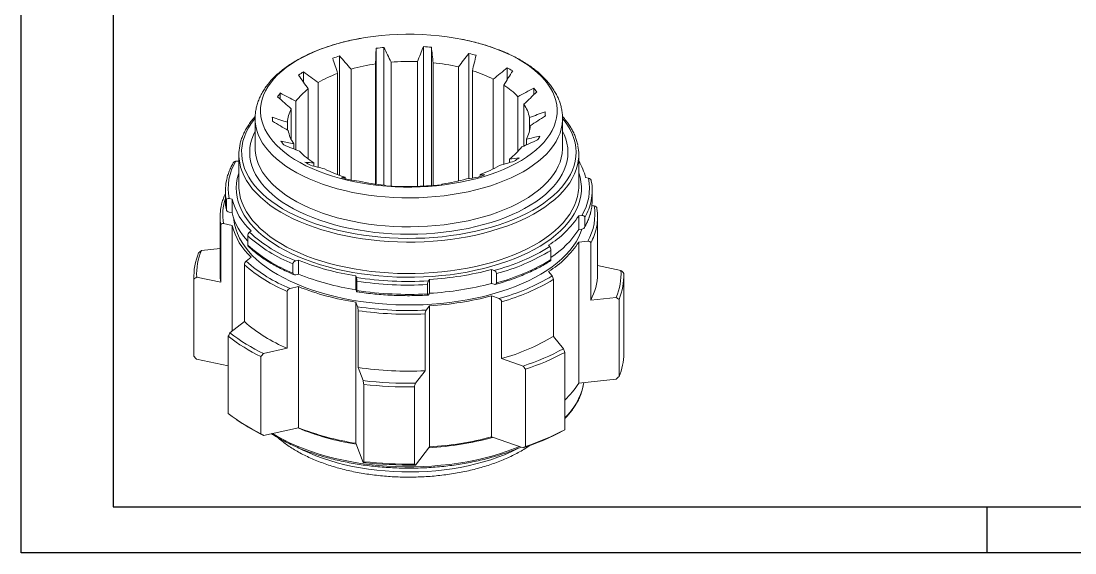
# Model space of a CAD drawing. Header units: millimetres. Extents: x 2521 to 2789, y 1164 to 1354.
# Drawn here: x 2520.6 to 2667.1, y 1164.3 to 1238.2 of the extents above; entities that cross this region are included whole.
import ezdxf

# ---------------------------------------------------------------- set-up
doc = ezdxf.new("R2010")
doc.units = ezdxf.units.MM
doc.linetypes.add('ACAD_ISO05W100', pattern=[33, 24, -3, 0, -3, 0, -3])
doc.layers.add('AM_BOR', color=2, linetype='ACAD_ISO05W100', lineweight=35)

# ---------------------------------------------------------------- blocks, each defined once
blk = doc.blocks.new('A3 ZTL')
for p, q in [((19.57, 280.82), (19.57, 9.78)), ((19.57, 9.78), (401.17, 9.78))]:
    blk.add_line(p, q)
at = {"layer": 'AM_BOR', "color": 135, "linetype": 'Continuous', "lineweight": 25}
for p, q in [((0, 0), (0, 290.61)), ((410.96, 0), (0, 0))]:
    blk.add_line(p, q, dxfattribs=at)
at = {"layer": 'AM_BOR', "color": 135, "lineweight": 25}
blk.add_line((205.48, 9.78), (205.48, 0), dxfattribs=at)

msp = doc.modelspace()

# ---------------------------------------------------------------- linework, layer by layer
at = {"color": 7, "linetype": 'Continuous', "lineweight": 15}
for p, q in [((2569.937, 1215.544), (2569.937, 1234.448)), ((2571.036, 1215.406), (2571.036, 1234.57)), ((2576.514, 1215.284), (2576.514, 1234.678)), ((2577.629, 1215.334), (2577.629, 1234.599)), ((2582.848, 1216.323), (2582.848, 1233.735)), ((2564.86, 1216.776), (2564.86, 1233.382)), ((2569.862, 1232.271), (2569.862, 1215.555)), ((2572.013, 1215.267), (2572.013, 1232.51)), ((2575.691, 1232.582), (2575.691, 1215.244)), ((2577.871, 1215.34), (2577.871, 1232.428)), ((2559.846, 1229.736), (2559.846, 1231.178)), ((2564.59, 1230.952), (2564.59, 1216.874)), ((2566.453, 1216.134), (2566.453, 1231.555)), ((2581.375, 1231.848), (2581.375, 1215.978)), ((2583.322, 1216.4), (2583.322, 1231.319)), ((2588.173, 1230.075), (2588.173, 1231.733)), ((2561.863, 1217.902), (2561.863, 1229.679)), ((2586.23, 1230.156), (2586.23, 1217.67)), ((2587.707, 1218.319), (2587.707, 1229.316)), ((2556.597, 1227.368), (2556.597, 1228.223)), ((2560.513, 1228.783), (2560.513, 1219.043)), ((2591.848, 1227.967), (2591.848, 1228.914)), ((2558.795, 1220.324), (2558.795, 1227.107)), ((2589.668, 1227.712), (2589.668, 1220.114)), ((2590.498, 1220.858), (2590.498, 1226.662)), ((2558.122, 1226.028), (2558.122, 1221.798)), ((2593.43, 1225.011), (2593.43, 1225.618)), ((2553.115, 1224.655), (2553.115, 1220.626)), ((2557.621, 1223.066), (2557.621, 1224.149)), ((2591.275, 1224.809), (2591.275, 1223.017)), ((2595.865, 1220.626), (2595.865, 1224.655)), ((2558.481, 1220.451), (2558.481, 1221.164)), ((2590.858, 1221.798), (2590.858, 1221.017)), ((2550.865, 1219.661), (2550.865, 1215.29)), ((2598.115, 1215.29), (2598.115, 1219.661)), ((2550.447, 1218.726), (2550.865, 1218.769)), ((2561.273, 1218.057), (2561.273, 1218.509)), ((2588.467, 1219.043), (2588.467, 1218.54)), ((2565.658, 1216.305), (2565.658, 1216.507)), ((2584.389, 1216.874), (2584.389, 1216.618)), ((2599.466, 1216.375), (2599.071, 1216.457)), ((2548.99, 1214.647), (2548.99, 1213.361)), ((2549.12, 1212.036), (2549.12, 1213.322)), ((2549.514, 1213.562), (2549.909, 1213.48)), ((2549.909, 1213.48), (2549.909, 1211.552)), ((2599.99, 1213.361), (2599.99, 1214.647)), ((2600.252, 1212.549), (2599.948, 1212.611)), ((2548.24, 1210.983), (2548.24, 1203.075)), ((2549.909, 1211.552), (2549.514, 1211.633)), ((2598.532, 1211.211), (2598.115, 1211.168)), ((2598.115, 1211.168), (2598.115, 1209.24)), ((2598.948, 1209.646), (2598.948, 1210.932)), ((2600.74, 1203.075), (2600.74, 1210.983)), ((2548.337, 1201.911), (2548.337, 1209.819)), ((2548.728, 1210.059), (2549.909, 1209.816)), ((2549.909, 1209.816), (2549.909, 1195.115)), ((2552.33, 1208.87), (2552.568, 1209.052)), ((2598.115, 1209.24), (2598.532, 1209.282)), ((2552.094, 1207.081), (2552.094, 1208.367)), ((2599.363, 1207.631), (2598.115, 1207.504)), ((2598.115, 1207.504), (2598.115, 1187.896)), ((2599.775, 1199.444), (2599.775, 1207.352)), ((2545.669, 1206.346), (2548.24, 1206.608)), ((2594.082, 1206.867), (2593.914, 1207.069)), ((2594.249, 1205.059), (2594.249, 1206.345)), ((2551.859, 1204.843), (2552.568, 1205.387)), ((2558.371, 1203.185), (2558.371, 1204.47)), ((2558.76, 1204.878), (2559.152, 1204.964)), ((2559.152, 1204.964), (2559.152, 1203.036)), ((2551.625, 1196.434), (2551.625, 1204.341)), ((2559.152, 1203.036), (2558.76, 1202.949)), ((2586.332, 1203.556), (2585.978, 1203.678)), ((2585.978, 1203.678), (2585.978, 1201.749)), ((2586.684, 1201.827), (2586.684, 1203.113)), ((2594.415, 1202.802), (2593.914, 1203.404)), ((2603.988, 1203.549), (2600.74, 1204.219)), ((2544.602, 1202.754), (2544.602, 1192.018)), ((2544.612, 1191.622), (2544.612, 1202.358)), ((2544.992, 1202.601), (2548.337, 1201.911)), ((2567.194, 1202.586), (2567.112, 1202.801)), ((2567.112, 1202.801), (2567.112, 1200.872)), ((2567.276, 1200.764), (2567.276, 1202.05)), ((2577.063, 1200.295), (2577.063, 1201.581)), ((2577.221, 1202.105), (2577.379, 1202.308)), ((2577.379, 1202.308), (2577.379, 1200.38)), ((2585.978, 1201.749), (2586.332, 1201.627)), ((2594.581, 1194.374), (2594.581, 1202.281)), ((2604.377, 1192.018), (2604.377, 1202.754)), ((2557.595, 1192.728), (2557.595, 1200.635)), ((2557.982, 1201.042), (2559.152, 1201.3)), ((2559.152, 1201.3), (2559.152, 1181.692)), ((2567.112, 1200.872), (2567.194, 1200.657)), ((2577.379, 1200.38), (2577.221, 1200.176)), ((2587.035, 1199.648), (2585.978, 1200.013)), ((2585.978, 1200.013), (2585.978, 1180.406)), ((2567.358, 1198.494), (2567.112, 1199.136)), ((2567.112, 1199.136), (2567.112, 1179.529)), ((2576.906, 1198.036), (2577.379, 1198.644)), ((2577.379, 1198.644), (2577.379, 1179.036)), ((2587.384, 1191.299), (2587.384, 1199.206)), ((2603.311, 1199.804), (2599.775, 1199.444)), ((2603.712, 1188.787), (2603.712, 1199.523)), ((2567.44, 1190.052), (2567.44, 1197.96)), ((2576.75, 1189.606), (2576.75, 1197.513)), ((2549.619, 1194.892), (2551.625, 1196.434)), ((2549.392, 1183.66), (2549.392, 1194.396)), ((2595.999, 1192.668), (2594.581, 1194.374)), ((2554.283, 1191.997), (2557.595, 1192.728)), ((2544.602, 1192.018), (2544.612, 1191.622)), ((2549.392, 1190.315), (2544.992, 1191.222)), ((2553.907, 1180.857), (2553.907, 1191.593)), ((2590.378, 1190.266), (2587.384, 1191.299)), ((2596.16, 1181.417), (2596.16, 1192.153)), ((2568.139, 1188.231), (2567.44, 1190.052)), ((2590.718, 1179.091), (2590.718, 1189.827)), ((2575.411, 1187.883), (2576.75, 1189.606)), ((2598.115, 1187.896), (2603.311, 1188.425)), ((2568.218, 1176.967), (2568.218, 1187.703)), ((2575.259, 1176.63), (2575.259, 1187.366)), ((2550.599, 1182.769), (2550.899, 1182.563)), ((2559.152, 1181.692), (2554.283, 1180.618)), ((2567.112, 1179.529), (2568.139, 1176.852)), ((2585.978, 1180.406), (2590.378, 1178.887)), ((2577.379, 1179.036), (2575.411, 1176.504))]:
    msp.add_line(p, q, dxfattribs=at)
at = {"color": 7, "linetype": 'Continuous', "lineweight": 15, "flags": 128}
for points in [[(2564.864, 1216.374), (2563.857, 1216.667), (2562.882, 1216.988), (2561.945, 1217.337), (2561.047, 1217.713), (2560.191, 1218.114), (2559.38, 1218.538), (2558.616, 1218.986), (2557.903, 1219.455), (2557.242, 1219.944), (2556.635, 1220.451), (2556.084, 1220.975), (2555.591, 1221.515), (2555.158, 1222.067), (2554.785, 1222.631), (2554.475, 1223.205), (2554.227, 1223.787), (2554.043, 1224.375), (2553.924, 1224.968), (2553.869, 1225.563), (2553.879, 1226.159), (2553.954, 1226.754), (2554.093, 1227.345), (2554.297, 1227.932), (2554.564, 1228.511), (2554.894, 1229.083), (2555.286, 1229.643), (2555.738, 1230.192), (2556.249, 1230.726), (2556.817, 1231.245), (2557.441, 1231.747), (2558.119, 1232.23), (2558.848, 1232.693), (2559.626, 1233.133), (2560.452, 1233.551), (2561.321, 1233.944), (2562.232, 1234.312), (2563.181, 1234.652), (2564.166, 1234.965), (2565.183, 1235.248), (2566.23, 1235.502), (2567.303, 1235.726), (2568.398, 1235.917), (2569.512, 1236.077), (2570.642, 1236.205), (2571.785, 1236.3), (2572.935, 1236.361), (2574.091, 1236.389), (2575.248, 1236.384), (2576.402, 1236.346), (2577.551, 1236.274), (2578.69, 1236.169), (2579.815, 1236.031), (2580.924, 1235.861), (2582.013, 1235.66), (2583.078, 1235.427), (2584.116, 1235.164), (2585.123, 1234.871), (2586.097, 1234.55), (2587.035, 1234.2), (2587.933, 1233.825), (2588.789, 1233.424), (2589.6, 1232.999), (2590.363, 1232.551), (2591.077, 1232.082), (2591.738, 1231.593), (2592.345, 1231.086), (2592.896, 1230.562), (2593.389, 1230.023), (2593.822, 1229.471), (2594.195, 1228.906), (2594.505, 1228.332), (2594.753, 1227.75), (2594.937, 1227.162), (2595.056, 1226.569), (2595.111, 1225.974), (2595.101, 1225.378), (2595.026, 1224.784), (2594.887, 1224.192), (2594.683, 1223.606), (2594.416, 1223.026), (2594.086, 1222.455), (2593.694, 1221.894), (2593.242, 1221.346), (2592.731, 1220.811), (2592.163, 1220.292), (2591.539, 1219.791), (2590.861, 1219.308), (2590.132, 1218.845), (2589.353, 1218.404), (2588.528, 1217.986), (2587.659, 1217.593), (2586.748, 1217.226), (2585.799, 1216.885), (2584.814, 1216.573), (2583.797, 1216.289), (2582.75, 1216.035), (2581.677, 1215.812), (2580.582, 1215.62), (2579.468, 1215.46), (2578.337, 1215.333), (2577.195, 1215.238), (2576.045, 1215.176), (2574.889, 1215.148), (2573.732, 1215.153), (2572.578, 1215.192), (2571.429, 1215.264), (2570.29, 1215.369), (2569.165, 1215.506), (2568.056, 1215.676), (2566.967, 1215.878), (2565.902, 1216.111), (2564.864, 1216.374)], [(2598.548, 1209.285), (2598.368, 1208.782), (2598.084, 1208.152), (2597.738, 1207.531), (2597.33, 1206.919), (2596.861, 1206.32), (2596.333, 1205.733), (2595.748, 1205.161), (2595.105, 1204.606), (2594.409, 1204.068), (2593.659, 1203.55), (2592.858, 1203.052), (2592.009, 1202.575), (2591.114, 1202.123), (2590.174, 1201.694), (2589.192, 1201.291), (2588.172, 1200.914), (2587.116, 1200.565), (2586.025, 1200.245), (2584.905, 1199.954), (2583.756, 1199.693), (2582.584, 1199.462), (2581.389, 1199.263), (2580.177, 1199.096), (2578.949, 1198.962), (2577.709, 1198.86), (2576.461, 1198.791), (2575.208, 1198.755), (2573.953, 1198.753), (2572.699, 1198.784), (2571.45, 1198.848), (2570.209, 1198.945), (2568.979, 1199.075), (2567.764, 1199.237), (2566.567, 1199.432), (2565.391, 1199.657), (2564.239, 1199.914), (2563.114, 1200.201), (2562.02, 1200.517), (2560.958, 1200.862), (2559.932, 1201.235), (2558.945, 1201.634), (2557.999, 1202.059), (2557.097, 1202.509), (2556.241, 1202.982), (2555.433, 1203.476), (2554.676, 1203.992), (2553.972, 1204.527), (2553.321, 1205.08), (2552.727, 1205.65), (2552.191, 1206.234), (2551.714, 1206.832), (2551.297, 1207.442), (2550.942, 1208.062), (2550.649, 1208.69), (2550.419, 1209.326), (2550.254, 1209.967), (2550.152, 1210.611), (2550.137, 1210.764)], [(2548.337, 1201.911), (2548.262, 1202.515), (2548.24, 1203.075)], [(2598.741, 1187.541), (2598.745, 1187.559), (2598.811, 1187.967)]]:
    msp.add_lwpolyline(points, dxfattribs=at)
at = {"color": 8, "linetype": 'Continuous', "lineweight": 15, "flags": 128}
for points in [[(2553.102, 1224.678), (2553.014, 1224.57), (2552.574, 1223.98), (2552.195, 1223.379), (2551.878, 1222.768), (2551.624, 1222.15), (2551.434, 1221.525), (2551.308, 1220.896), (2551.246, 1220.265), (2551.25, 1219.633), (2551.318, 1219.002), (2551.451, 1218.373), (2551.648, 1217.749), (2551.909, 1217.131), (2552.232, 1216.521), (2552.618, 1215.921), (2553.065, 1215.332), (2553.571, 1214.757), (2554.136, 1214.195), (2554.757, 1213.65), (2555.434, 1213.123), (2556.163, 1212.614), (2556.944, 1212.126), (2557.773, 1211.66), (2558.649, 1211.218), (2559.57, 1210.799), (2560.532, 1210.406), (2561.532, 1210.04), (2562.569, 1209.702), (2563.639, 1209.392)], [(2564.514, 1214.919), (2563.488, 1215.217), (2562.495, 1215.543), (2561.539, 1215.897), (2560.622, 1216.278), (2559.747, 1216.684), (2558.917, 1217.115), (2558.134, 1217.568), (2557.4, 1218.043), (2556.719, 1218.538), (2556.092, 1219.051), (2555.52, 1219.582), (2555.006, 1220.128), (2554.552, 1220.687), (2554.158, 1221.259), (2553.825, 1221.841), (2553.556, 1222.432), (2553.349, 1223.029), (2553.208, 1223.631), (2553.13, 1224.237), (2553.115, 1224.662)], [(2563.639, 1209.392), (2564.74, 1209.112), (2565.867, 1208.862), (2567.019, 1208.643), (2568.191, 1208.456), (2569.381, 1208.301), (2570.585, 1208.178), (2571.8, 1208.089), (2573.023, 1208.032), (2574.249, 1208.009), (2575.477, 1208.019), (2576.701, 1208.063), (2577.919, 1208.139), (2579.128, 1208.249), (2580.324, 1208.391), (2581.504, 1208.566), (2582.664, 1208.773), (2583.801, 1209.011), (2584.913, 1209.279), (2585.995, 1209.577), (2587.045, 1209.904), (2588.06, 1210.26), (2589.038, 1210.642), (2589.975, 1211.05), (2590.868, 1211.484), (2591.716, 1211.941), (2592.516, 1212.42), (2593.266, 1212.921), (2593.964, 1213.441), (2594.607, 1213.979), (2595.194, 1214.535), (2595.723, 1215.105), (2596.194, 1215.689), (2596.603, 1216.285), (2596.952, 1216.891), (2597.237, 1217.506), (2597.459, 1218.128), (2597.617, 1218.755), (2597.711, 1219.385), (2597.74, 1220.017), (2597.704, 1220.649), (2597.603, 1221.279), (2597.438, 1221.905), (2597.209, 1222.527), (2596.917, 1223.141), (2596.562, 1223.746), (2596.146, 1224.34), (2595.875, 1224.682)], [(2595.865, 1224.661), (2595.862, 1224.467), (2595.809, 1223.861), (2595.692, 1223.258), (2595.51, 1222.658), (2595.265, 1222.065), (2594.956, 1221.479), (2594.585, 1220.904), (2594.154, 1220.339), (2593.662, 1219.788), (2593.112, 1219.251), (2592.506, 1218.731), (2591.845, 1218.229), (2591.131, 1217.746), (2590.367, 1217.285), (2589.555, 1216.845), (2588.696, 1216.43), (2587.795, 1216.039), (2586.853, 1215.675), (2585.874, 1215.338), (2584.86, 1215.029), (2583.815, 1214.749), (2582.741, 1214.5), (2581.642, 1214.281), (2580.522, 1214.094), (2579.383, 1213.939), (2578.229, 1213.816), (2577.064, 1213.726), (2575.891, 1213.67), (2574.714, 1213.647), (2573.536, 1213.657), (2572.361, 1213.701), (2571.193, 1213.778), (2570.035, 1213.888), (2568.89, 1214.031), (2567.762, 1214.206), (2566.654, 1214.413), (2565.571, 1214.651), (2564.514, 1214.919)], [(2564.164, 1209.905), (2563.12, 1210.207), (2562.109, 1210.539), (2561.135, 1210.898), (2560.199, 1211.284), (2559.306, 1211.695), (2558.457, 1212.13), (2557.655, 1212.589), (2556.902, 1213.069), (2556.201, 1213.57), (2555.554, 1214.089), (2554.962, 1214.626), (2554.428, 1215.178), (2553.952, 1215.745), (2553.537, 1216.323), (2553.183, 1216.913), (2552.891, 1217.512), (2552.663, 1218.118), (2552.499, 1218.729), (2552.4, 1219.344), (2552.365, 1219.961), (2552.395, 1220.578), (2552.49, 1221.193), (2552.649, 1221.805), (2552.873, 1222.411), (2553.115, 1222.925)], [(2595.865, 1222.925), (2596.088, 1222.454), (2596.316, 1221.848), (2596.481, 1221.237), (2596.58, 1220.622), (2596.615, 1220.005), (2596.585, 1219.388), (2596.49, 1218.773), (2596.33, 1218.161), (2596.107, 1217.555), (2595.82, 1216.956), (2595.47, 1216.365), (2595.059, 1215.786), (2594.588, 1215.218), (2594.058, 1214.665), (2593.47, 1214.127), (2592.827, 1213.606), (2592.129, 1213.104), (2591.38, 1212.623), (2590.582, 1212.162), (2589.736, 1211.725), (2588.846, 1211.312), (2587.914, 1210.925), (2586.942, 1210.564), (2585.933, 1210.23), (2584.891, 1209.925), (2583.819, 1209.65), (2582.719, 1209.405), (2581.595, 1209.191), (2580.45, 1209.009), (2579.288, 1208.859), (2578.112, 1208.741), (2576.925, 1208.657), (2575.731, 1208.606), (2574.533, 1208.588), (2573.335, 1208.603), (2572.14, 1208.652), (2570.953, 1208.734), (2569.776, 1208.849), (2568.612, 1208.997), (2567.466, 1209.177), (2566.34, 1209.389), (2565.239, 1209.632), (2564.164, 1209.905)], [(2553.115, 1220.626), (2553.13, 1220.207), (2553.208, 1219.602), (2553.349, 1218.999), (2553.556, 1218.402), (2553.825, 1217.811), (2554.158, 1217.229), (2554.552, 1216.658), (2555.006, 1216.098), (2555.52, 1215.552), (2556.092, 1215.022), (2556.719, 1214.508), (2557.4, 1214.013), (2558.134, 1213.538), (2558.917, 1213.085), (2559.747, 1212.655), (2560.622, 1212.248), (2561.539, 1211.868), (2562.495, 1211.514), (2563.488, 1211.187), (2564.514, 1210.889)], [(2564.514, 1210.889), (2565.571, 1210.621), (2566.654, 1210.383), (2567.762, 1210.176), (2568.89, 1210.001), (2570.035, 1209.859), (2571.193, 1209.749), (2572.361, 1209.672), (2573.536, 1209.628), (2574.714, 1209.617), (2575.891, 1209.641), (2577.064, 1209.697), (2578.229, 1209.787), (2579.383, 1209.909), (2580.522, 1210.064), (2581.642, 1210.251), (2582.741, 1210.47), (2583.815, 1210.72), (2584.86, 1210.999), (2585.874, 1211.308), (2586.853, 1211.645), (2587.795, 1212.01), (2588.696, 1212.4), (2589.555, 1212.816), (2590.367, 1213.255), (2591.131, 1213.717), (2591.845, 1214.199), (2592.506, 1214.701), (2593.112, 1215.222), (2593.662, 1215.758), (2594.154, 1216.31), (2594.585, 1216.874), (2594.956, 1217.45), (2595.265, 1218.035), (2595.51, 1218.629), (2595.692, 1219.228), (2595.809, 1219.832), (2595.862, 1220.438), (2595.865, 1220.626)], [(2563.464, 1208.9), (2562.386, 1209.212), (2561.341, 1209.553), (2560.331, 1209.921), (2559.361, 1210.316), (2558.432, 1210.736), (2557.547, 1211.182), (2556.709, 1211.65), (2555.919, 1212.14), (2555.18, 1212.651), (2554.494, 1213.181), (2553.863, 1213.729), (2553.289, 1214.293), (2552.772, 1214.872), (2552.315, 1215.464), (2551.919, 1216.067), (2551.585, 1216.681), (2551.313, 1217.302), (2551.105, 1217.93), (2550.974, 1218.494)], [(2598.002, 1218.471), (2597.948, 1218.217), (2597.769, 1217.586), (2597.526, 1216.962), (2597.22, 1216.344), (2596.852, 1215.736), (2596.422, 1215.139), (2595.933, 1214.554), (2595.384, 1213.983), (2594.779, 1213.427), (2594.117, 1212.889), (2593.402, 1212.369), (2592.635, 1211.869), (2591.819, 1211.391), (2590.955, 1210.935), (2590.045, 1210.503), (2589.093, 1210.097), (2588.101, 1209.716), (2587.072, 1209.363), (2586.008, 1209.038), (2584.913, 1208.742), (2583.789, 1208.476), (2582.64, 1208.241), (2581.468, 1208.037), (2580.277, 1207.864), (2579.071, 1207.725), (2577.851, 1207.617), (2576.623, 1207.543), (2575.389, 1207.502), (2574.152, 1207.495), (2572.916, 1207.521), (2571.684, 1207.58), (2570.461, 1207.672), (2569.248, 1207.797), (2568.049, 1207.955), (2566.869, 1208.144), (2565.709, 1208.365), (2564.573, 1208.618), (2563.464, 1208.9)], [(2563.289, 1204.036), (2562.203, 1204.35), (2561.149, 1204.693), (2560.132, 1205.064), (2559.153, 1205.461), (2558.215, 1205.884), (2557.322, 1206.331), (2556.474, 1206.802), (2555.676, 1207.294), (2554.928, 1207.807), (2554.232, 1208.34), (2553.592, 1208.891), (2553.007, 1209.457), (2552.481, 1210.039), (2552.014, 1210.634), (2551.607, 1211.241), (2551.262, 1211.858), (2550.98, 1212.483), (2550.761, 1213.114), (2550.607, 1213.751), (2550.516, 1214.391), (2550.49, 1215.033), (2550.529, 1215.675), (2550.633, 1216.314), (2550.8, 1216.95), (2550.865, 1217.145)], [(2598.115, 1217.145), (2598.117, 1217.139), (2598.304, 1216.505), (2598.427, 1215.866), (2598.485, 1215.225), (2598.478, 1214.583), (2598.407, 1213.942), (2598.271, 1213.304), (2598.072, 1212.671), (2597.808, 1212.043), (2597.482, 1211.424), (2597.094, 1210.814), (2596.645, 1210.216), (2596.136, 1209.63), (2595.569, 1209.058), (2594.945, 1208.503), (2594.266, 1207.965), (2593.533, 1207.445), (2592.749, 1206.946), (2591.916, 1206.469), (2591.036, 1206.015), (2590.112, 1205.585), (2589.145, 1205.18), (2588.139, 1204.801), (2587.096, 1204.45), (2586.019, 1204.127), (2584.91, 1203.833), (2583.774, 1203.57), (2582.613, 1203.337), (2581.43, 1203.136), (2580.228, 1202.966), (2579.011, 1202.829), (2577.781, 1202.724), (2576.543, 1202.653), (2575.299, 1202.615), (2574.053, 1202.61), (2572.808, 1202.638), (2571.568, 1202.7), (2570.335, 1202.794), (2569.114, 1202.922), (2567.907, 1203.082), (2566.718, 1203.274), (2565.55, 1203.497), (2564.406, 1203.752), (2563.289, 1204.036)], [(2550.984, 1214.069), (2551.105, 1213.559), (2551.313, 1212.931), (2551.585, 1212.309), (2551.919, 1211.696), (2552.315, 1211.092), (2552.772, 1210.5), (2553.289, 1209.922), (2553.863, 1209.357), (2554.494, 1208.81), (2555.18, 1208.279), (2555.919, 1207.769), (2556.709, 1207.278), (2557.547, 1206.81), (2558.432, 1206.365), (2559.361, 1205.944), (2560.331, 1205.549), (2561.341, 1205.181), (2562.386, 1204.84), (2563.464, 1204.529)], [(2563.464, 1204.529), (2564.573, 1204.246), (2565.709, 1203.994), (2566.869, 1203.773), (2568.049, 1203.583), (2569.248, 1203.425), (2570.461, 1203.3), (2571.684, 1203.208), (2572.916, 1203.149), (2574.152, 1203.123), (2575.389, 1203.131), (2576.623, 1203.172), (2577.851, 1203.246), (2579.071, 1203.353), (2580.277, 1203.493), (2581.468, 1203.665), (2582.64, 1203.869), (2583.789, 1204.104), (2584.913, 1204.37), (2586.008, 1204.666), (2587.072, 1204.991), (2588.101, 1205.345), (2589.093, 1205.725), (2590.045, 1206.132), (2590.955, 1206.564), (2591.819, 1207.019), (2592.635, 1207.498), (2593.402, 1207.998), (2594.117, 1208.517), (2594.779, 1209.056), (2595.384, 1209.611), (2595.933, 1210.182), (2596.422, 1210.767), (2596.852, 1211.365), (2597.22, 1211.973), (2597.526, 1212.59), (2597.769, 1213.215), (2597.948, 1213.845), (2598.004, 1214.114)], [(2555.554, 1180.899), (2556.241, 1180.481), (2557.097, 1180.008), (2557.999, 1179.559), (2558.945, 1179.134), (2559.932, 1178.734), (2560.958, 1178.362), (2562.02, 1178.017), (2563.114, 1177.7), (2564.239, 1177.414), (2565.391, 1177.157), (2566.567, 1176.931), (2567.764, 1176.737), (2568.979, 1176.574), (2570.209, 1176.445), (2571.45, 1176.347), (2572.699, 1176.283), (2573.953, 1176.252), (2575.208, 1176.255), (2576.461, 1176.291), (2577.709, 1176.359), (2578.949, 1176.461), (2580.177, 1176.596), (2581.389, 1176.763), (2582.584, 1176.962), (2583.756, 1177.192), (2584.905, 1177.453), (2586.025, 1177.744), (2587.116, 1178.065), (2588.172, 1178.414), (2589.192, 1178.79), (2589.868, 1179.063)], [(2559.208, 1178.856), (2559.747, 1178.582), (2560.622, 1178.176), (2561.539, 1177.795), (2562.495, 1177.441), (2563.488, 1177.115), (2564.514, 1176.817), (2565.571, 1176.549), (2566.654, 1176.311), (2567.762, 1176.104), (2568.89, 1175.929), (2570.035, 1175.786), (2571.193, 1175.676), (2572.361, 1175.599), (2573.536, 1175.555), (2574.714, 1175.545), (2575.891, 1175.568), (2577.064, 1175.625), (2578.229, 1175.714), (2579.383, 1175.837), (2580.522, 1175.992), (2581.642, 1176.179), (2582.741, 1176.398), (2583.815, 1176.647), (2584.86, 1176.927), (2585.874, 1177.236), (2586.853, 1177.573), (2587.795, 1177.937), (2588.696, 1178.328), (2589.555, 1178.743), (2589.731, 1178.835)]]:
    msp.add_lwpolyline(points, dxfattribs=at)
at = {"color": 7, "linetype": 'Continuous', "lineweight": 15}
for centre, radius, start, end in [((2573.835, 1204.872), 27.685, 98.25193, 105.46472), ((2574.49, 1199.976), 32.629, 87.89133, 94.35503), ((2574.835, 1203.219), 29.367, 77.13222, 84.06666), ((2570.761, 1214.171), 17.879, 110.1887, 119.84639), ((2577.327, 1212.106), 20.127, 63.74706, 72.67062), ((2581.974, 1220.312), 10.675, 43.88496, 57.51439), ((2565.948, 1221.496), 9.091, 126.71806, 141.892), ((2586.028, 1223.7), 5.363, 11.93983, 33.53536), ((2562.476, 1223.861), 4.864, 153.54256, 176.59562), ((2586.503, 1223.965), 4.864, 333.54256, 356.59562), ((2562.951, 1224.126), 5.363, 191.93983, 213.53536), ((2557.191, 1219.662), 6.326, 169.13459, 190.63525), ((2583.031, 1226.33), 9.091, 306.71806, 321.892), ((2591.788, 1219.661), 6.327, 349.15451, 10.85143), ((2567.006, 1227.514), 10.675, 223.88496, 237.51439), ((2556.484, 1214.968), 7.111, 148.09716, 191.40602), ((2571.653, 1235.72), 20.127, 243.74706, 252.67062), ((2578.219, 1233.655), 17.879, 290.1887, 299.84639), ((2591.344, 1214.615), 7.943, 13.40741, 31.52387), ((2575.145, 1242.953), 27.685, 278.25193, 285.46472), ((2592.496, 1214.969), 7.111, 328.09716, 11.40602), ((2555.825, 1214.647), 6.834, 168.46415, 191.18351), ((2557.224, 1215.295), 6.359, 180.04288, 191.11102), ((2574.144, 1244.607), 29.367, 257.13222, 264.06666), ((2574.489, 1247.85), 32.629, 267.89133, 274.35503), ((2591.78, 1215.292), 6.335, 349.27512, 359.97699), ((2593.155, 1214.647), 6.834, 348.46415, 11.18351), ((2555.822, 1213.363), 6.832, 180.0164, 191.2036), ((2558.797, 1215.803), 9.187, 194.64829, 227.30317), ((2593.117, 1213.367), 6.873, 348.46722, 359.95083), ((2555.272, 1210.983), 7.031, 168.4082, 189.53259), ((2593.066, 1211.309), 7.292, 329.71314, 9.79005), ((2593.708, 1210.982), 7.031, 348.4082, 9.53259), ((2558.56, 1213.777), 8.933, 194.42376, 223.62753), ((2586.923, 1218.433), 13.342, 301.59905, 327.01102), ((2558.797, 1212.139), 9.187, 194.64829, 227.30317), ((2566.223, 1224.073), 20.595, 227.5803, 248.75509), ((2587.084, 1216.374), 13.137, 303.05198, 327.10535), ((2566.088, 1223.905), 20.911, 227.9941, 248.34129), ((2586.923, 1214.769), 13.342, 301.59905, 327.01102), ((2552.902, 1202.731), 8.299, 156.92328, 182.57991), ((2553.182, 1203.054), 8.202, 156.33617, 183.16701), ((2566.088, 1222.619), 20.911, 227.9941, 248.34129), ((2579.179, 1231.019), 28.38, 284.59712, 301.67587), ((2579.258, 1230.96), 28.82, 284.93107, 301.34193), ((2565.954, 1220.715), 21.227, 228.39392, 247.94146), ((2572.706, 1239.109), 36.737, 248.34955, 261.24142), ((2579.258, 1229.674), 28.82, 284.93107, 301.34193), ((2565.82, 1220.545), 21.542, 228.78051, 247.55488), ((2572.706, 1237.18), 36.737, 248.34955, 261.24142), ((2574.92, 1245.438), 43.199, 273.26372, 284.83123), ((2593.131, 1203.153), 7.61, 330.8336, 359.41661), ((2595.798, 1203.096), 8.202, 336.33617, 3.16701), ((2596.077, 1202.776), 8.299, 336.92328, 2.57991), ((2574.49, 1249.928), 47.901, 261.23959, 273.26881), ((2574.489, 1250.161), 48.649, 261.47445, 273.03395), ((2574.92, 1243.509), 43.199, 273.26372, 284.83123), ((2579.337, 1227.877), 29.26, 285.25371, 301.01928), ((2579.415, 1227.816), 29.699, 285.56565, 300.70734), ((2572.706, 1235.445), 36.737, 248.34955, 261.24142), ((2574.489, 1248.875), 48.649, 261.47445, 273.03395), ((2574.92, 1241.773), 43.199, 273.26372, 284.83123), ((2574.488, 1247.371), 49.395, 261.7014, 272.807), ((2574.486, 1247.601), 50.139, 261.92085, 272.58755), ((2565.82, 1212.638), 21.542, 228.78051, 247.55488), ((2564.541, 1213.76), 24.585, 231.96322, 244.37217), ((2564.671, 1213.934), 24.273, 231.67571, 244.65967), ((2579.415, 1219.909), 29.699, 285.56565, 300.70734), ((2580.083, 1222.139), 33.495, 287.90129, 298.37171), ((2580.158, 1222.071), 33.929, 288.13318, 298.13981), ((2596.039, 1192.052), 8.339, 336.95265, 359.76484), ((2574.486, 1239.694), 50.139, 261.92085, 272.58755), ((2574.479, 1244.448), 56.573, 263.56498, 270.94342), ((2574.478, 1244.668), 57.308, 263.7283, 270.7801), ((2588.549, 1193.835), 11.259, 312.53045, 328.16473), ((2564.541, 1203.024), 24.585, 231.96322, 244.37217), ((2565.506, 1204.059), 25.989, 235.80215, 244.41433), ((2572.706, 1215.837), 36.737, 248.34955, 261.24142), ((2580.083, 1210.761), 33.495, 287.90129, 298.37171), ((2580.158, 1211.335), 33.929, 288.13318, 298.13981), ((2574.92, 1222.166), 43.199, 273.26372, 284.83123), ((2574.479, 1233.069), 56.573, 263.56498, 270.94342), ((2574.478, 1233.932), 57.308, 263.7283, 270.7801)]:
    msp.add_arc(centre, radius, start, end, dxfattribs=at)
at = {"color": 8, "linetype": 'Continuous', "lineweight": 15}
for centre, radius, start, end in [((2555.637, 1211.306), 7.02, 161.2287, 190.22503), ((2592.15, 1214.894), 7.869, 329.76594, 348.165), ((2592.15, 1213.608), 7.869, 329.76617, 348.15368), ((2592.753, 1211.211), 8.013, 331.20871, 348.18049), ((2590.017, 1189.576), 8.958, 313.29183, 346.86891), ((2572.665, 1214.855), 35.878, 247.67425, 261.17435), ((2574.941, 1221.151), 42.313, 273.16338, 285.35198)]:
    msp.add_arc(centre, radius, start, end, dxfattribs=at)
at = {"color": 7, "linetype": 'Continuous', "lineweight": 15}
for points, knots in [([(2567.969, 1235.844), (2567.721, 1235.802), (2567.12, 1235.698), (2566.188, 1235.5), (2565.172, 1235.255), (2564.182, 1234.981), (2563.218, 1234.679), (2562.283, 1234.349), (2561.38, 1233.991), (2560.511, 1233.608), (2559.678, 1233.198), (2558.884, 1232.763), (2558.131, 1232.303), (2557.422, 1231.818), (2556.759, 1231.311), (2556.144, 1230.782), (2555.58, 1230.232), (2555.071, 1229.663), (2554.617, 1229.077), (2554.221, 1228.478), (2553.884, 1227.866), (2553.608, 1227.246), (2553.393, 1226.62), (2553.236, 1225.99), (2553.146, 1225.36), (2553.108, 1224.916), (2553.117, 1224.685), (2553.118, 1224.664)], [0, 0, 0, 0, 0.0297744, 0.0721212, 0.1145126, 0.156955, 0.1994549, 0.2420181, 0.2846495, 0.3273525, 0.3701281, 0.4129729, 0.4558784, 0.4988272, 0.5417852, 0.5846984, 0.6275021, 0.6701151, 0.7124442, 0.754394, 0.7958813, 0.8368514, 0.87729, 0.91723, 0.956749, 0.9959614, 1, 1, 1, 1]), ([(2595.859, 1224.663), (2595.858, 1224.808), (2595.857, 1225.162), (2595.789, 1225.723), (2595.663, 1226.343), (2595.479, 1226.957), (2595.238, 1227.563), (2594.941, 1228.162), (2594.586, 1228.751), (2594.176, 1229.329), (2593.709, 1229.895), (2593.188, 1230.446), (2592.613, 1230.981), (2591.988, 1231.496), (2591.313, 1231.992), (2590.591, 1232.466), (2589.825, 1232.916), (2589.019, 1233.342), (2588.173, 1233.743), (2587.292, 1234.118), (2586.377, 1234.466), (2585.431, 1234.786), (2584.457, 1235.08), (2583.456, 1235.343), (2582.566, 1235.552), (2582.002, 1235.661), (2581.787, 1235.702)], [0, 0, 0, 0, 0.0280125, 0.0682774, 0.108602, 0.149136, 0.1900089, 0.2313196, 0.2731279, 0.3154505, 0.3582624, 0.4015045, 0.4450956, 0.4889467, 0.532972, 0.577098, 0.6212662, 0.6654241, 0.7095453, 0.7536146, 0.7976242, 0.8415717, 0.885458, 0.9292864, 0.9730618, 1, 1, 1, 1]), ([(2553.128, 1224.954), (2553.005, 1224.815), (2552.714, 1224.491), (2552.32, 1223.964), (2551.937, 1223.379), (2551.613, 1222.783), (2551.344, 1222.18), (2551.139, 1221.57), (2551.021, 1221.145), (2550.988, 1220.922), (2550.986, 1220.905)], [0, 0, 0, 0, 0.1094706, 0.2568937, 0.404025, 0.5507804, 0.6970862, 0.8428955, 0.9882041, 1, 1, 1, 1]), ([(2597.993, 1220.904), (2597.988, 1220.936), (2597.952, 1221.173), (2597.829, 1221.612), (2597.621, 1222.217), (2597.35, 1222.816), (2597.026, 1223.407), (2596.643, 1223.988), (2596.254, 1224.504), (2595.971, 1224.82), (2595.853, 1224.951)], [0, 0, 0, 0, 0.0229948, 0.1675145, 0.3123562, 0.4576269, 0.6033782, 0.7496085, 0.8962752, 1, 1, 1, 1]), ([(2550.074, 1218.504), (2550.034, 1218.436), (2549.878, 1218.163), (2549.643, 1217.679), (2549.396, 1217.051), (2549.227, 1216.513), (2549.163, 1216.184), (2549.141, 1216.068)], [0, 0, 0, 0, 0.0863776, 0.3449325, 0.6028844, 0.860038, 1, 1, 1, 1]), ([(2550.076, 1218.503), (2550.085, 1218.52), (2550.112, 1218.57), (2550.193, 1218.638), (2550.31, 1218.702), (2550.401, 1218.718), (2550.447, 1218.726)], [0, 0, 0, 0, 0.1377531, 0.4003143, 0.6913824, 1, 1, 1, 1]), ([(2599.86, 1215.972), (2599.86, 1216.063), (2599.81, 1216.16), (2599.661, 1216.305), (2599.564, 1216.355), (2599.466, 1216.375)], [0, 0, 0, 0, 0.5, 0.5, 1, 1, 1, 1]), ([(2548.99, 1214.236), (2548.937, 1214.125), (2548.784, 1213.804), (2548.597, 1213.264), (2548.452, 1212.779), (2548.405, 1212.507), (2548.395, 1212.45)], [0, 0, 0, 0, 0.1897826, 0.5487506, 0.9066535, 1, 1, 1, 1]), ([(2549.12, 1213.322), (2549.12, 1213.412), (2549.169, 1213.488), (2549.319, 1213.572), (2549.416, 1213.582), (2549.514, 1213.562)], [0, 0, 0, 0, 0.5, 0.5, 1, 1, 1, 1]), ([(2549.514, 1211.633), (2549.416, 1211.653), (2549.319, 1211.703), (2549.169, 1211.849), (2549.12, 1211.945), (2549.12, 1212.036)], [0, 0, 0, 0, 0.5, 0.5, 1, 1, 1, 1]), ([(2598.916, 1209.521), (2598.952, 1209.584), (2599.105, 1209.851), (2599.337, 1210.329), (2599.584, 1210.957), (2599.753, 1211.495), (2599.816, 1211.823), (2599.839, 1211.939)], [0, 0, 0, 0, 0.0797607, 0.3403774, 0.6003864, 0.8595906, 1, 1, 1, 1]), ([(2600.642, 1212.147), (2600.642, 1212.237), (2600.594, 1212.333), (2600.446, 1212.478), (2600.349, 1212.529), (2600.252, 1212.549)], [0, 0, 0, 0, 0.5, 0.5, 1, 1, 1, 1]), ([(2598.948, 1210.932), (2598.948, 1211.022), (2598.896, 1211.103), (2598.739, 1211.202), (2598.636, 1211.221), (2598.532, 1211.211)], [0, 0, 0, 0, 0.5, 0.5, 1, 1, 1, 1]), ([(2548.337, 1209.819), (2548.337, 1209.909), (2548.386, 1209.985), (2548.534, 1210.069), (2548.631, 1210.08), (2548.728, 1210.059)], [0, 0, 0, 0, 0.5, 0.5, 1, 1, 1, 1]), ([(2552.094, 1208.367), (2552.094, 1208.457), (2552.124, 1208.566), (2552.214, 1208.75), (2552.272, 1208.825), (2552.33, 1208.87)], [0, 0, 0, 0, 0.5, 0.5, 1, 1, 1, 1]), ([(2598.532, 1209.282), (2598.636, 1209.293), (2598.738, 1209.333), (2598.897, 1209.464), (2598.948, 1209.555), (2598.948, 1209.646)], [0, 0, 0, 0, 0.5, 0.5, 1, 1, 1, 1]), ([(2599.775, 1207.352), (2599.775, 1207.442), (2599.724, 1207.523), (2599.568, 1207.622), (2599.465, 1207.641), (2599.363, 1207.631)], [0, 0, 0, 0, 0.5, 0.5, 1, 1, 1, 1]), ([(2552.149, 1206.925), (2552.136, 1206.937), (2552.108, 1206.964), (2552.095, 1207.029), (2552.095, 1207.073), (2552.094, 1207.081)], [0, 0, 0, 0, 0.396326, 0.8908822, 1, 1, 1, 1]), ([(2552.146, 1206.922), (2552.215, 1206.857), (2552.48, 1206.605), (2552.978, 1206.178), (2553.658, 1205.649), (2554.387, 1205.138), (2555.161, 1204.647), (2555.979, 1204.175), (2556.839, 1203.726), (2557.687, 1203.32), (2558.264, 1203.075), (2558.526, 1202.964)], [0, 0, 0, 0, 0.0428396, 0.16494, 0.2870933, 0.4092982, 0.5315253, 0.6537488, 0.7759542, 0.8981332, 1, 1, 1, 1]), ([(2594.249, 1206.345), (2594.249, 1206.436), (2594.228, 1206.547), (2594.165, 1206.738), (2594.123, 1206.817), (2594.082, 1206.867)], [0, 0, 0, 0, 0.5, 0.5, 1, 1, 1, 1]), ([(2551.625, 1204.341), (2551.625, 1204.432), (2551.654, 1204.54), (2551.743, 1204.723), (2551.801, 1204.798), (2551.859, 1204.843)], [0, 0, 0, 0, 0.5, 0.5, 1, 1, 1, 1]), ([(2558.371, 1204.47), (2558.371, 1204.561), (2558.419, 1204.658), (2558.567, 1204.805), (2558.664, 1204.857), (2558.76, 1204.878)], [0, 0, 0, 0, 0.5, 0.5, 1, 1, 1, 1]), ([(2586.527, 1201.614), (2586.665, 1201.653), (2587.16, 1201.791), (2587.991, 1202.048), (2589.009, 1202.395), (2589.993, 1202.768), (2590.942, 1203.164), (2591.854, 1203.584), (2592.727, 1204.028), (2593.511, 1204.462), (2593.983, 1204.758), (2594.195, 1204.891)], [0, 0, 0, 0, 0.0469639, 0.1687766, 0.2906255, 0.41251, 0.5344323, 0.6563938, 0.7783947, 0.9004337, 1, 1, 1, 1]), ([(2594.196, 1204.89), (2594.197, 1204.89), (2594.215, 1204.891), (2594.236, 1204.94), (2594.248, 1205.008), (2594.249, 1205.051), (2594.249, 1205.059)], [0, 0, 0, 0, 0.0420092, 0.5052924, 0.9105785, 1, 1, 1, 1]), ([(2558.76, 1202.949), (2558.663, 1202.928), (2558.568, 1202.936), (2558.419, 1203.019), (2558.371, 1203.094), (2558.371, 1203.185)], [0, 0, 0, 0, 0.5, 0.5, 1, 1, 1, 1]), ([(2586.684, 1203.113), (2586.684, 1203.203), (2586.64, 1203.305), (2586.506, 1203.465), (2586.419, 1203.525), (2586.332, 1203.556)], [0, 0, 0, 0, 0.5, 0.5, 1, 1, 1, 1]), ([(2567.276, 1202.05), (2567.276, 1202.141), (2567.266, 1202.254), (2567.235, 1202.45), (2567.215, 1202.533), (2567.194, 1202.586)], [0, 0, 0, 0, 0.5, 0.5, 1, 1, 1, 1]), ([(2577.063, 1201.581), (2577.063, 1201.671), (2577.083, 1201.783), (2577.143, 1201.974), (2577.182, 1202.055), (2577.221, 1202.105)], [0, 0, 0, 0, 0.5, 0.5, 1, 1, 1, 1]), ([(2586.332, 1201.627), (2586.419, 1201.597), (2586.506, 1201.596), (2586.64, 1201.665), (2586.684, 1201.736), (2586.684, 1201.827)], [0, 0, 0, 0, 0.5, 0.5, 1, 1, 1, 1]), ([(2594.581, 1202.281), (2594.581, 1202.372), (2594.56, 1202.482), (2594.497, 1202.673), (2594.456, 1202.752), (2594.415, 1202.802)], [0, 0, 0, 0, 0.5, 0.5, 1, 1, 1, 1]), ([(2557.595, 1200.635), (2557.595, 1200.725), (2557.643, 1200.822), (2557.79, 1200.969), (2557.886, 1201.021), (2557.982, 1201.042)], [0, 0, 0, 0, 0.5, 0.5, 1, 1, 1, 1]), ([(2567.194, 1200.657), (2567.215, 1200.604), (2567.235, 1200.581), (2567.266, 1200.614), (2567.276, 1200.673), (2567.276, 1200.764)], [0, 0, 0, 0, 0.5, 0.5, 1, 1, 1, 1]), ([(2567.236, 1200.593), (2567.388, 1200.57), (2567.928, 1200.488), (2568.869, 1200.367), (2570.06, 1200.242), (2571.262, 1200.147), (2572.471, 1200.082), (2573.684, 1200.047), (2574.899, 1200.043), (2576.053, 1200.065), (2576.799, 1200.102), (2577.142, 1200.119)], [0, 0, 0, 0, 0.0474511, 0.168809, 0.2901614, 0.4115026, 0.5328354, 0.6541628, 0.7754875, 0.8968123, 1, 1, 1, 1]), ([(2577.221, 1200.176), (2577.182, 1200.126), (2577.143, 1200.105), (2577.083, 1200.143), (2577.063, 1200.204), (2577.063, 1200.295)], [0, 0, 0, 0, 0.5, 0.5, 1, 1, 1, 1]), ([(2587.384, 1199.206), (2587.384, 1199.297), (2587.341, 1199.398), (2587.209, 1199.558), (2587.122, 1199.618), (2587.035, 1199.648)], [0, 0, 0, 0, 0.5, 0.5, 1, 1, 1, 1]), ([(2567.44, 1197.96), (2567.44, 1198.05), (2567.43, 1198.162), (2567.399, 1198.358), (2567.379, 1198.441), (2567.358, 1198.494)], [0, 0, 0, 0, 0.5, 0.5, 1, 1, 1, 1]), ([(2576.75, 1197.513), (2576.75, 1197.603), (2576.769, 1197.714), (2576.829, 1197.905), (2576.868, 1197.986), (2576.906, 1198.036)], [0, 0, 0, 0, 0.5, 0.5, 1, 1, 1, 1]), ([(2596.16, 1182.95), (2596.326, 1183.123), (2596.671, 1183.483), (2597.129, 1184.048), (2597.548, 1184.636), (2597.91, 1185.235), (2598.216, 1185.843), (2598.462, 1186.459), (2598.636, 1187.007), (2598.703, 1187.352), (2598.73, 1187.489)], [0, 0, 0, 0, 0.12339996, 0.25600374, 0.3883952, 0.52050306, 0.6522585, 0.783607, 0.91452212, 1, 1, 1, 1]), ([(2555.401, 1180.865), (2555.599, 1180.736), (2556.047, 1180.445), (2556.796, 1180.017), (2557.636, 1179.576), (2558.517, 1179.159), (2559.436, 1178.765), (2560.39, 1178.394), (2561.378, 1178.049), (2562.397, 1177.729), (2563.444, 1177.436), (2564.517, 1177.17), (2565.613, 1176.931), (2566.731, 1176.72), (2567.866, 1176.538), (2569.018, 1176.385), (2570.182, 1176.262), (2571.356, 1176.167), (2572.538, 1176.103), (2573.724, 1176.069), (2574.912, 1176.064), (2576.1, 1176.09), (2577.283, 1176.146), (2578.46, 1176.231), (2579.627, 1176.347), (2580.782, 1176.491), (2581.923, 1176.665), (2583.045, 1176.867), (2584.148, 1177.098), (2585.228, 1177.356), (2586.283, 1177.642), (2587.31, 1177.953), (2588.306, 1178.292), (2589.229, 1178.637), (2589.803, 1178.881), (2590.069, 1178.994)], [0, 0, 0, 0, 0.02445814, 0.05513783, 0.08581278, 0.11648064, 0.14714005, 0.17779039, 0.20843154, 0.23906374, 0.26968747, 0.30030336, 0.33091214, 0.3615146, 0.39211153, 0.42270376, 0.45329209, 0.48387733, 0.51446029, 0.54504174, 0.57562248, 0.60620328, 0.63678471, 0.6673675, 0.69795246, 0.72854038, 0.75913209, 0.78972841, 0.8203302, 0.8509383, 0.88155358, 0.91217688, 0.942809, 0.97345068, 1, 1, 1, 1]), ([(2556.276, 1180.324), (2556.308, 1180.293), (2556.532, 1180.083), (2556.995, 1179.714), (2557.667, 1179.216), (2558.389, 1178.743), (2559.154, 1178.293), (2559.961, 1177.867), (2560.806, 1177.466), (2561.688, 1177.091), (2562.603, 1176.743), (2563.549, 1176.422), (2564.523, 1176.129), (2565.523, 1175.865), (2566.546, 1175.629), (2567.59, 1175.422), (2568.652, 1175.245), (2569.729, 1175.098), (2570.818, 1174.981), (2571.916, 1174.895), (2573.021, 1174.839), (2574.13, 1174.813), (2575.24, 1174.819), (2576.348, 1174.855), (2577.451, 1174.922), (2578.546, 1175.019), (2579.63, 1175.146), (2580.701, 1175.304), (2581.756, 1175.491), (2582.793, 1175.708), (2583.807, 1175.953), (2584.798, 1176.228), (2585.762, 1176.53), (2586.697, 1176.86), (2587.6, 1177.217), (2588.469, 1177.601), (2589.302, 1178.011), (2590.094, 1178.447), (2590.751, 1178.842), (2591.124, 1179.102), (2591.264, 1179.199)], [0, 0, 0, 0, 0.0045912, 0.031789, 0.0590949, 0.0864633, 0.1138578, 0.141246, 0.1686113, 0.1959445, 0.2232407, 0.2504983, 0.277718, 0.3049018, 0.3320526, 0.3591741, 0.3862699, 0.4133439, 0.4404001, 0.4674425, 0.4944749, 0.5215012, 0.5485253, 0.5755508, 0.6025805, 0.6296183, 0.6566682, 0.6837341, 0.7108201, 0.7379305, 0.7650694, 0.7922409, 0.8194493, 0.8466981, 0.8739907, 0.9013291, 0.9287139, 0.9561431, 0.9836111, 1, 1, 1, 1])]:
    msp.add_open_spline(points, degree=3, knots=knots, dxfattribs=at)
for points in [[(2569.937, 1234.448), (2569.912, 1233.721), (2569.887, 1232.996), (2569.862, 1232.271)], [(2571.036, 1234.57), (2570.67, 1234.524), (2570.303, 1234.483), (2569.937, 1234.448)], [(2572.013, 1232.51), (2571.687, 1233.196), (2571.361, 1233.883), (2571.036, 1234.57)], [(2576.514, 1234.678), (2576.24, 1233.978), (2575.966, 1233.28), (2575.691, 1232.582)], [(2577.629, 1234.599), (2577.257, 1234.62), (2576.886, 1234.646), (2576.514, 1234.678)], [(2577.871, 1232.428), (2577.79, 1233.151), (2577.71, 1233.874), (2577.629, 1234.599)], [(2582.848, 1233.735), (2582.358, 1233.105), (2581.867, 1232.476), (2581.375, 1231.848)], [(2583.843, 1233.464), (2583.512, 1233.549), (2583.18, 1233.639), (2582.848, 1233.735)], [(2564.86, 1233.382), (2564.543, 1233.274), (2564.226, 1233.171), (2563.908, 1233.074)], [(2563.908, 1233.074), (2564.135, 1232.365), (2564.363, 1231.658), (2564.59, 1230.952)], [(2566.453, 1231.555), (2565.921, 1232.163), (2565.391, 1232.772), (2564.86, 1233.382)], [(2583.322, 1231.319), (2583.496, 1232.033), (2583.669, 1232.748), (2583.843, 1233.464)], [(2559.846, 1231.178), (2559.616, 1231.02), (2559.386, 1230.867), (2559.156, 1230.72)], [(2561.863, 1229.679), (2561.189, 1230.177), (2560.517, 1230.677), (2559.846, 1231.178)], [(2588.173, 1231.733), (2587.526, 1231.206), (2586.878, 1230.681), (2586.23, 1230.156)], [(2587.707, 1229.316), (2588.115, 1229.978), (2588.522, 1230.64), (2588.929, 1231.304)], [(2588.929, 1231.304), (2588.677, 1231.441), (2588.425, 1231.584), (2588.173, 1231.733)], [(2559.156, 1230.72), (2559.608, 1230.073), (2560.06, 1229.428), (2560.513, 1228.783)], [(2556.597, 1228.223), (2556.483, 1228.034), (2556.368, 1227.85), (2556.253, 1227.671)], [(2558.795, 1227.107), (2558.062, 1227.477), (2557.329, 1227.849), (2556.597, 1228.223)], [(2591.848, 1228.914), (2591.122, 1228.512), (2590.395, 1228.111), (2589.668, 1227.712)], [(2590.498, 1226.662), (2591.091, 1227.233), (2591.682, 1227.805), (2592.273, 1228.377)], [(2592.273, 1228.377), (2592.132, 1228.551), (2591.99, 1228.73), (2591.848, 1228.914)], [(2556.253, 1227.671), (2556.875, 1227.122), (2557.498, 1226.574), (2558.122, 1226.028)], [(2593.43, 1225.618), (2592.712, 1225.347), (2591.994, 1225.077), (2591.275, 1224.809)], [(2591.359, 1223.677), (2592.064, 1224.129), (2592.769, 1224.583), (2593.473, 1225.039)], [(2593.473, 1225.039), (2593.458, 1225.226), (2593.444, 1225.419), (2593.43, 1225.618)], [(2557.621, 1224.149), (2556.916, 1224.389), (2556.211, 1224.631), (2555.507, 1224.874)], [(2555.507, 1224.874), (2555.522, 1224.676), (2555.536, 1224.483), (2555.55, 1224.295)], [(2555.55, 1224.295), (2556.267, 1223.868), (2556.986, 1223.441), (2557.705, 1223.017)], [(2592.727, 1222.241), (2592.104, 1222.092), (2591.482, 1221.944), (2590.858, 1221.798)], [(2592.382, 1221.69), (2592.497, 1221.868), (2592.612, 1222.052), (2592.727, 1222.241)], [(2558.481, 1221.164), (2557.889, 1221.286), (2557.298, 1221.41), (2556.707, 1221.535)], [(2556.707, 1221.535), (2556.848, 1221.351), (2556.99, 1221.172), (2557.131, 1220.999)], [(2557.131, 1220.999), (2557.857, 1220.702), (2558.584, 1220.407), (2559.312, 1220.114)], [(2590.184, 1220.719), (2590.918, 1221.041), (2591.651, 1221.365), (2592.382, 1221.69)], [(2589.824, 1219.193), (2589.372, 1219.141), (2588.92, 1219.091), (2588.467, 1219.043)], [(2589.134, 1218.735), (2589.364, 1218.882), (2589.594, 1219.035), (2589.824, 1219.193)], [(2561.273, 1218.509), (2560.865, 1218.541), (2560.458, 1218.574), (2560.051, 1218.609)], [(2560.051, 1218.609), (2560.303, 1218.46), (2560.555, 1218.317), (2560.806, 1218.18)], [(2560.806, 1218.18), (2561.454, 1218.008), (2562.101, 1217.838), (2562.75, 1217.67)], [(2587.117, 1218.147), (2587.79, 1218.341), (2588.463, 1218.538), (2589.134, 1218.735)], [(2565.658, 1216.507), (2565.484, 1216.485), (2565.31, 1216.466), (2565.137, 1216.448)], [(2565.137, 1216.448), (2565.469, 1216.353), (2565.801, 1216.262), (2566.132, 1216.178)], [(2566.132, 1216.178), (2566.622, 1216.11), (2567.113, 1216.043), (2567.604, 1215.978)], [(2582.527, 1216.271), (2583.058, 1216.355), (2583.589, 1216.442), (2584.12, 1216.531)], [(2584.12, 1216.531), (2584.437, 1216.628), (2584.754, 1216.731), (2585.072, 1216.839)], [(2585.072, 1216.839), (2584.845, 1216.849), (2584.617, 1216.861), (2584.389, 1216.874)], [(2571.109, 1215.398), (2571.19, 1215.368), (2571.27, 1215.34), (2571.351, 1215.314)], [(2571.351, 1215.314), (2571.722, 1215.282), (2572.094, 1215.256), (2572.465, 1215.235)], [(2572.465, 1215.235), (2572.74, 1215.236), (2573.014, 1215.239), (2573.289, 1215.244)], [(2576.967, 1215.316), (2577.293, 1215.323), (2577.618, 1215.332), (2577.943, 1215.342)], [(2577.943, 1215.342), (2578.31, 1215.378), (2578.677, 1215.418), (2579.043, 1215.465)], [(2579.043, 1215.465), (2579.068, 1215.493), (2579.093, 1215.523), (2579.118, 1215.555)], [(2545.268, 1205.984), (2545.402, 1206.105), (2545.535, 1206.226), (2545.669, 1206.346)], [(2604.368, 1203.15), (2604.241, 1203.283), (2604.115, 1203.416), (2603.988, 1203.549)], [(2544.612, 1202.358), (2544.739, 1202.439), (2544.865, 1202.52), (2544.992, 1202.601)], [(2603.712, 1199.523), (2603.578, 1199.617), (2603.445, 1199.711), (2603.311, 1199.804)], [(2549.392, 1194.396), (2549.468, 1194.561), (2549.543, 1194.727), (2549.619, 1194.892)], [(2544.992, 1191.222), (2544.865, 1191.355), (2544.739, 1191.489), (2544.612, 1191.622)], [(2553.907, 1191.593), (2554.032, 1191.728), (2554.157, 1191.862), (2554.283, 1191.997)], [(2596.16, 1192.153), (2596.107, 1192.324), (2596.053, 1192.496), (2595.999, 1192.668)], [(2590.718, 1189.827), (2590.605, 1189.974), (2590.492, 1190.12), (2590.378, 1190.266)], [(2603.311, 1188.425), (2603.445, 1188.546), (2603.578, 1188.667), (2603.712, 1188.787)], [(2568.218, 1187.703), (2568.191, 1187.879), (2568.165, 1188.055), (2568.139, 1188.231)], [(2575.259, 1187.366), (2575.309, 1187.538), (2575.36, 1187.71), (2575.411, 1187.883)], [(2595.999, 1181.289), (2596.053, 1181.331), (2596.107, 1181.374), (2596.16, 1181.417)], [(2554.283, 1180.618), (2554.157, 1180.698), (2554.032, 1180.777), (2553.907, 1180.857)], [(2590.378, 1178.887), (2590.492, 1178.955), (2590.605, 1179.023), (2590.718, 1179.091)], [(2568.139, 1176.852), (2568.165, 1176.891), (2568.191, 1176.929), (2568.218, 1176.967)], [(2575.411, 1176.504), (2575.36, 1176.546), (2575.309, 1176.588), (2575.259, 1176.63)]]:
    msp.add_open_spline(points, degree=3, dxfattribs=at)

# ---------------------------------------------------------------- block references
at = {"linetype": 'ByBlock', "lineweight": 0, "xscale": 0.6534000000000001, "yscale": 0.6534000000000001, "zscale": 0.6534000000000001}
msp.add_blockref('A3 ZTL', (2520.579, 1164.283), dxfattribs=at)

doc.saveas('drawing.dxf')
